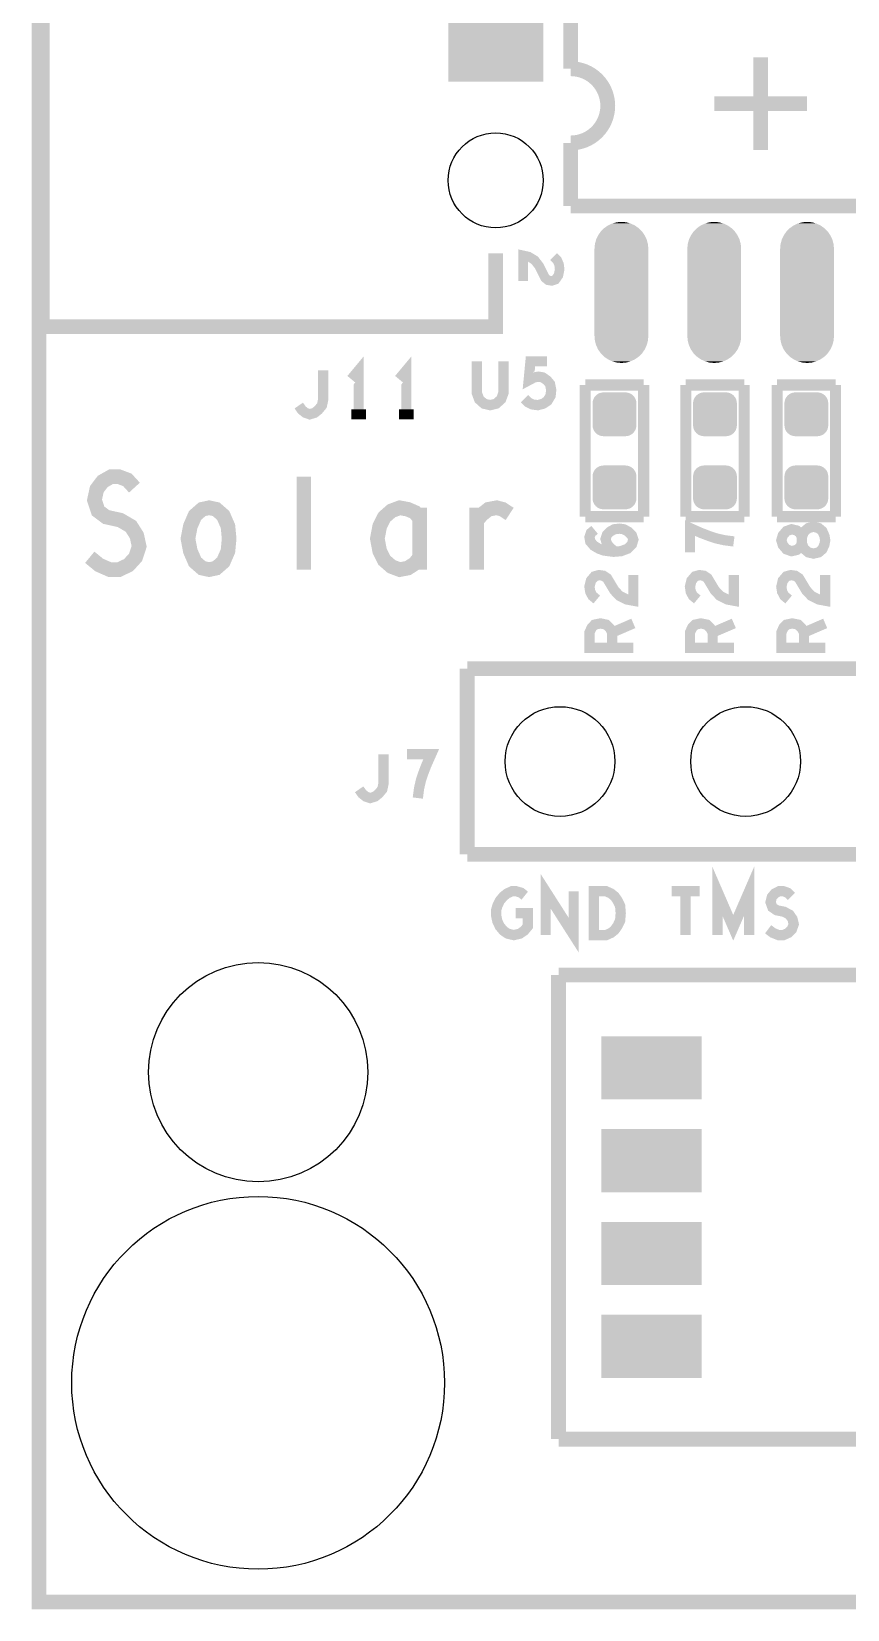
# Model space of a CAD drawing. Extents: x -0.1 to 55.1, y -0.1 to 48.1.
# Drawn here: x -0.1 to 11.06, y -0.1 to 21.49 of the extents above; entities that cross this region are included whole.
import ezdxf

# ---------------------------------------------------------------- set-up
doc = ezdxf.new("R2010")
doc.units = 0
doc.layers.get('0').update_dxf_attribs({"linetype": 'CONTINUOUS'})
doc.layers.add('MASK_TOP_ART', color=10, linetype='CONTINUOUS')
doc.layers.add('SILK_TOP_ART', color=11, linetype='CONTINUOUS')

# ---------------------------------------------------------------- blocks, each defined once
blk = doc.blocks.new('ROUND_446')
blk.add_circle((0, 0), 2.55)
blk = doc.blocks.new('ROUND_466')
blk.add_circle((0, 0), 1.5)
blk = doc.blocks.new('ROUND_445')
blk.add_circle((0, 0), 0.75)
blk = doc.blocks.new('ROUND_12')
blk.add_circle((0, 0), 0.65)
blk = doc.blocks.new('SQUARE_447')
blk.add_solid([(0.65, 0.65), (0.65, -0.65), (-0.65, 0.65), (-0.65, -0.65)])
blk = doc.blocks.new('RECTANGLE_459')
blk.add_solid([(0.6858, 0.4318), (0.6858, -0.4318), (-0.6858, 0.4318), (-0.6858, -0.4318)])
blk = doc.blocks.new('CUSTOM_461')
for points in [[(-0.282134, 0.83364), (-0.236738, 0.879034), (0.282134, 0.83364), (0.23674, 0.879034)], [(-0.236738, 0.879034), (-0.18415, 0.915858), (0.23674, 0.879034), (0.18415, 0.915858)], [(-0.18415, 0.915858), (-0.125966, 0.94299), (0.18415, 0.915858), (0.125966, 0.94299)], [(-0.125966, 0.94299), (-0.063954, 0.959606), (0.125966, 0.94299), (0.063956, 0.959606)], [(-0.063954, 0.959606), (0, 0.9652), (0.063956, 0.959606), (0, 0.9652)], [(-0.3683, 0.5969), (-0.362704, 0.660856), (0.3683, 0.5969), (0.362706, 0.660856)], [(-0.362704, 0.660856), (-0.346088, 0.722866), (0.362706, 0.660856), (0.34609, 0.722866)], [(-0.346088, 0.722866), (-0.318956, 0.78105), (0.34609, 0.722866), (0.318958, 0.78105)], [(-0.318956, 0.78105), (-0.282134, 0.83364), (0.318958, 0.78105), (0.282134, 0.83364)], [(-0.3683, -0.5969), (-0.3683, 0.5969), (0.3683, -0.5969), (0.3683, 0.5969)], [(-0.362704, -0.660854), (-0.3683, -0.5969), (0.362706, -0.660854), (0.3683, -0.5969)], [(-0.346088, -0.722866), (-0.362704, -0.660854), (0.34609, -0.722866), (0.362706, -0.660854)], [(-0.318956, -0.78105), (-0.346088, -0.722866), (0.318958, -0.78105), (0.34609, -0.722866)], [(-0.282134, -0.833638), (-0.318956, -0.78105), (0.282134, -0.833638), (0.318958, -0.78105)], [(-0.236738, -0.879034), (-0.282134, -0.833638), (0.23674, -0.879034), (0.282134, -0.833638)], [(-0.18415, -0.915856), (-0.236738, -0.879034), (0.18415, -0.915856), (0.23674, -0.879034)], [(-0.125966, -0.942988), (-0.18415, -0.915856), (0.125966, -0.942988), (0.18415, -0.915856)], [(-0.063954, -0.959604), (-0.125966, -0.942988), (0.063956, -0.959604), (0.125966, -0.942988)], [(0, -0.9652), (-0.063954, -0.959604), (0, -0.9652), (0.063956, -0.959604)]]:
    blk.add_solid(points)
blk = doc.blocks.new('CUSTOM_473')
for points in [[(-0.2885, 0.2074), (-0.2747, 0.2333), (0.2885, 0.2074), (0.2747, 0.2333)], [(-0.2747, 0.2333), (-0.256, 0.256), (0.2747, 0.2333), (0.256, 0.256)], [(-0.256, 0.256), (-0.2333, 0.2747), (0.256, 0.256), (0.2333, 0.2747)], [(-0.2333, 0.2747), (-0.2074, 0.2885), (0.2333, 0.2747), (0.2074, 0.2885)], [(-0.2074, 0.2885), (-0.1792, 0.2971), (0.2074, 0.2885), (0.1792, 0.2971)], [(-0.1792, 0.2971), (-0.15, 0.3), (0.1792, 0.2971), (0.15, 0.3)], [(-0.3, 0.15), (-0.2971, 0.1792), (0.3, 0.15), (0.2971, 0.1792)], [(-0.3, -0.15), (-0.3, 0.15), (0.3, -0.15), (0.3, 0.15)], [(-0.2971, 0.1792), (-0.2885, 0.2074), (0.2971, 0.1792), (0.2885, 0.2074)], [(-0.2971, -0.1792), (-0.3, -0.15), (0.2971, -0.1792), (0.3, -0.15)], [(-0.2885, -0.2074), (-0.2971, -0.1792), (0.2885, -0.2074), (0.2971, -0.1792)], [(-0.2747, -0.2333), (-0.2885, -0.2074), (0.2747, -0.2333), (0.2885, -0.2074)], [(-0.256, -0.256), (-0.2747, -0.2333), (0.256, -0.256), (0.2747, -0.2333)], [(-0.2333, -0.2747), (-0.256, -0.256), (0.2333, -0.2747), (0.256, -0.256)], [(-0.2074, -0.2885), (-0.2333, -0.2747), (0.2074, -0.2885), (0.2333, -0.2747)], [(-0.1792, -0.2971), (-0.2074, -0.2885), (0.1792, -0.2971), (0.2074, -0.2885)], [(-0.15, -0.3), (-0.1792, -0.2971), (0.15, -0.3), (0.1792, -0.2971)]]:
    blk.add_solid(points)

msp = doc.modelspace()

# ---------------------------------------------------------------- linework, layer by layer
at = {"layer": 'MASK_TOP_ART', "const_width": 0.2}
msp.add_lwpolyline([(11, 0), (55, 0), (55, 48), (0, 48), (0, 0), (11, 0)], dxfattribs=at)
at = {"layer": 'SILK_TOP_ART'}
for points, const_width in [([(11, 0), (55, 0), (55, 48), (0, 48), (0, 0), (11, 0)], 0.2), ([(6.25, 22.45), (6.25, 23.45), (0.05, 23.45), (0.05, 17.45), (6.25, 17.45), (6.25, 18.45)], 0.2), ([(7.275, 21.9), (7.275, 20.978)], 0.2032), ([(9.875, 19.865), (9.875, 21.135)], 0.2032), ([(9.24, 20.5), (10.51, 20.5)], 0.2032), ([(7.275, 19.1), (7.275, 19.962)], 0.2032), ([(12.475, 19.1), (7.275, 19.1)], 0.2032), ([(7.0417, 18.4083), (7.0917, 18.3583), (7.1167, 18.3), (7.125, 18.2333), (7.1083, 18.15), (7.0667, 18.0917), (7.0167, 18.075), (6.9667, 18.0833), (6.925, 18.1167), (6.8417, 18.2833), (6.7833, 18.3583), (6.7, 18.4083), (6.625, 18.425), (6.625, 18.075)], 0.13), ([(3.5559, 16.37), (3.5976, 16.31), (3.6476, 16.27), (3.7059, 16.25), (3.7726, 16.27), (3.8226, 16.31), (3.8726, 16.37), (3.8893, 16.45), (3.8893, 16.85)], 0.14), ([(4.375, 16.25), (4.375, 16.85), (4.275, 16.73)], 0.14), ([(5.0274, 16.25), (5.0274, 16.85), (4.9274, 16.73)], 0.14), ([(5.9905, 16.975), (5.9905, 16.545), (6.0238, 16.455), (6.0905, 16.395), (6.1738, 16.375), (6.2571, 16.395), (6.3238, 16.455), (6.3571, 16.545), (6.3571, 16.975)], 0.14), ([(6.6429, 16.465), (6.6929, 16.415), (6.7512, 16.385), (6.8262, 16.375), (6.9012, 16.395), (6.9595, 16.435), (7.0012, 16.505), (7.0095, 16.585), (6.9929, 16.665), (6.9512, 16.715), (6.8929, 16.755), (6.8345, 16.765), (6.7762, 16.755), (6.7012, 16.715), (6.7262, 16.975), (6.9512, 16.975)], 0.14), ([(7.475, 14.85), (7.475, 16.65)], 0.1524), ([(7.475, 16.65), (8.275, 16.65)], 0.1524), ([(8.275, 16.65), (8.275, 14.85)], 0.1524), ([(8.85, 14.85), (8.85, 16.65)], 0.1524), ([(8.85, 16.65), (9.65, 16.65)], 0.1524), ([(9.65, 16.65), (9.65, 14.85)], 0.1524), ([(10.1, 14.85), (10.1, 16.65)], 0.1524), ([(10.1, 16.65), (10.9, 16.65)], 0.1524), ([(10.9, 16.65), (10.9, 14.85)], 0.1524), ([(4.275, 16.25), (4.475, 16.25)], 0.14), ([(4.9274, 16.25), (5.1274, 16.25)], 0.14), ([(0.6964, 14.2943), (0.8251, 14.1885), (0.9699, 14.125), (1.0985, 14.125), (1.2272, 14.1885), (1.3238, 14.2943), (1.372, 14.4425), (1.3399, 14.5906), (1.2594, 14.7177), (1.1146, 14.8023), (0.9216, 14.8447), (0.809, 14.9293), (0.7607, 15.0775), (0.7929, 15.2257), (0.8733, 15.3315), (0.9859, 15.395), (1.0985, 15.395), (1.2112, 15.3527), (1.3077, 15.2468)], 0.2), ([(3.625, 14.125), (3.625, 15.395)], 0.2), ([(2.3296, 14.125), (2.2331, 14.1462), (2.1366, 14.2308), (2.0722, 14.379), (2.04, 14.5483), (2.0722, 14.7177), (2.1366, 14.8658), (2.2331, 14.9505), (2.3296, 14.9716), (2.4261, 14.9505), (2.5226, 14.8658), (2.587, 14.7177), (2.6031, 14.5483), (2.587, 14.379), (2.5226, 14.2308), (2.4261, 14.1462), (2.3296, 14.125)], 0.2), ([(5.21, 14.8235), (5.1456, 14.9082), (5.0491, 14.9505), (4.9365, 14.9716), (4.8239, 14.9293), (4.7274, 14.8447), (4.663, 14.7177), (4.6308, 14.5483), (4.663, 14.379), (4.7274, 14.252), (4.8239, 14.1673), (4.9365, 14.125), (5.0491, 14.1462), (5.1456, 14.2096), (5.21, 14.2943)], 0.2), ([(5.21, 14.125), (5.21, 14.9716)], 0.2), ([(5.9906, 14.8023), (6.071, 14.887), (6.1515, 14.9505), (6.2641, 14.9716), (6.3445, 14.9505), (6.441, 14.887)], 0.2), ([(5.9906, 14.125), (5.9906, 14.9716)], 0.2), ([(8.275, 14.85), (7.475, 14.85)], 0.1524), ([(9.65, 14.85), (8.85, 14.85)], 0.1524), ([(10.9, 14.85), (10.1, 14.85)], 0.1524), ([(7.883, 14.3691), (7.813, 14.4274), (7.773, 14.4774), (7.753, 14.5441), (7.773, 14.6024), (7.813, 14.6441), (7.873, 14.6774), (7.943, 14.6857), (8.003, 14.6774), (8.063, 14.6441), (8.113, 14.5941), (8.133, 14.5357), (8.113, 14.4691), (8.053, 14.4107), (7.963, 14.3774), (7.863, 14.3691), (7.733, 14.3857), (7.663, 14.4107), (7.593, 14.4524), (7.543, 14.5107), (7.533, 14.5691), (7.553, 14.6274), (7.603, 14.6691)], 0.14), ([(9.508, 14.5107), (9.378, 14.5274), (9.268, 14.5524), (9.168, 14.5857), (9.058, 14.6274), (8.908, 14.6941), (8.908, 14.3607)], 0.14), ([(10.758, 14.5274), (10.748, 14.5857), (10.718, 14.6524), (10.668, 14.6941), (10.598, 14.7107), (10.528, 14.6941), (10.468, 14.6441), (10.438, 14.5691), (10.438, 14.4857), (10.418, 14.4357), (10.368, 14.3941), (10.298, 14.3774), (10.228, 14.4024), (10.178, 14.4607), (10.158, 14.5274), (10.178, 14.5941), (10.228, 14.6524), (10.298, 14.6774), (10.368, 14.6607), (10.418, 14.6191), (10.438, 14.5691), (10.438, 14.4857), (10.468, 14.4107), (10.528, 14.3607), (10.598, 14.3441), (10.668, 14.3607), (10.718, 14.4024), (10.748, 14.4691), (10.758, 14.5274)], 0.14), ([(7.633, 13.7167), (7.573, 13.7667), (7.543, 13.825), (7.533, 13.8917), (7.553, 13.975), (7.603, 14.0333), (7.663, 14.05), (7.723, 14.0417), (7.773, 14.0083), (7.873, 13.8417), (7.943, 13.7667), (8.043, 13.7167), (8.133, 13.7), (8.133, 14.05)], 0.14), ([(9.008, 13.7167), (8.948, 13.7667), (8.918, 13.825), (8.908, 13.8917), (8.928, 13.975), (8.978, 14.0333), (9.038, 14.05), (9.098, 14.0417), (9.148, 14.0083), (9.248, 13.8417), (9.318, 13.7667), (9.418, 13.7167), (9.508, 13.7), (9.508, 14.05)], 0.14), ([(10.258, 13.7167), (10.198, 13.7667), (10.168, 13.825), (10.158, 13.8917), (10.178, 13.975), (10.228, 14.0333), (10.288, 14.05), (10.348, 14.0417), (10.398, 14.0083), (10.498, 13.8417), (10.568, 13.7667), (10.668, 13.7167), (10.758, 13.7), (10.758, 14.05)], 0.14), ([(8.133, 13.0559), (7.533, 13.0559), (7.533, 13.2643), (7.563, 13.3309), (7.603, 13.3726), (7.683, 13.3893), (7.763, 13.3726), (7.813, 13.3226), (7.843, 13.2643), (7.843, 13.0559)], 0.14), ([(7.843, 13.2643), (8.133, 13.3893)], 0.14), ([(9.508, 13.0559), (8.908, 13.0559), (8.908, 13.2643), (8.938, 13.3309), (8.978, 13.3726), (9.058, 13.3893), (9.138, 13.3726), (9.188, 13.3226), (9.218, 13.2643), (9.218, 13.0559)], 0.14), ([(9.218, 13.2643), (9.508, 13.3893)], 0.14), ([(10.758, 13.0559), (10.158, 13.0559), (10.158, 13.2643), (10.188, 13.3309), (10.228, 13.3726), (10.308, 13.3893), (10.388, 13.3726), (10.438, 13.3226), (10.468, 13.2643), (10.468, 13.0559)], 0.14), ([(10.468, 13.2643), (10.758, 13.3893)], 0.14), ([(16.02, 12.77), (5.86, 12.77)], 0.2032), ([(5.86, 12.77), (5.86, 10.23)], 0.2032), ([(4.3821, 11.12), (4.4238, 11.06), (4.4738, 11.02), (4.5321, 11), (4.5988, 11.02), (4.6488, 11.06), (4.6988, 11.12), (4.7155, 11.2), (4.7155, 11.6)], 0.14), ([(5.1845, 11), (5.2012, 11.13), (5.2262, 11.24), (5.2595, 11.34), (5.3012, 11.45), (5.3679, 11.6), (5.0345, 11.6)], 0.14), ([(5.86, 10.23), (16.02, 10.23)], 0.2032), ([(6.9333, 9.125), (6.9333, 9.725), (7.3167, 9.125), (7.3167, 9.725)], 0.14), ([(9.2833, 9.125), (9.2833, 9.725), (9.5, 9.225), (9.7167, 9.725), (9.7167, 9.125)], 0.14), ([(6.5226, 9.425), (6.6893, 9.425), (6.6893, 9.245), (6.6393, 9.185), (6.5809, 9.145), (6.4976, 9.125), (6.4143, 9.145), (6.3559, 9.185), (6.3059, 9.245), (6.2726, 9.315), (6.2559, 9.395), (6.2559, 9.465), (6.2726, 9.525), (6.3059, 9.595), (6.3559, 9.655), (6.4059, 9.695), (6.4726, 9.725), (6.5309, 9.725), (6.5976, 9.705), (6.6476, 9.665)], 0.14), ([(7.5941, 9.125), (7.5941, 9.725), (7.7607, 9.725), (7.8274, 9.695), (7.8774, 9.655), (7.9191, 9.595), (7.9524, 9.525), (7.9607, 9.425), (7.9524, 9.325), (7.9191, 9.255), (7.8774, 9.195), (7.8274, 9.155), (7.7607, 9.125), (7.5941, 9.125)], 0.14), ([(8.6559, 9.725), (9.0393, 9.725)], 0.14), ([(8.8476, 9.725), (8.8476, 9.125)], 0.14), ([(9.9774, 9.205), (10.0441, 9.155), (10.1191, 9.125), (10.1857, 9.125), (10.2524, 9.155), (10.3024, 9.205), (10.3274, 9.275), (10.3107, 9.345), (10.2691, 9.405), (10.1941, 9.445), (10.0941, 9.465), (10.0357, 9.505), (10.0107, 9.575), (10.0274, 9.645), (10.0691, 9.695), (10.1274, 9.725), (10.1857, 9.725), (10.2441, 9.705), (10.2941, 9.655)], 0.14), ([(7.11, 8.58), (7.11, 2.23)], 0.2032), ([(17.27, 8.58), (7.11, 8.58)], 0.2032), ([(7.11, 2.23), (17.27, 2.23)], 0.2032)]:
    msp.add_lwpolyline(points, dxfattribs=dict(at, const_width=const_width))
at = {"layer": 'SILK_TOP_ART', "const_width": 0.2032}
msp.add_lwpolyline([(7.275, 19.962, 1), (7.275, 20.978)], format="xyb", dxfattribs=at)

# ---------------------------------------------------------------- block references
at = {"layer": 'MASK_TOP_ART'}
for name, p in [('SQUARE_447', (6.25, 21.45)), ('ROUND_12', (6.25, 19.45)), ('CUSTOM_461', (7.97, 17.9175)), ('CUSTOM_461', (9.24, 17.9175)), ('CUSTOM_461', (10.51, 17.9175)), ('CUSTOM_473', (7.875, 16.25)), ('CUSTOM_473', (9.25, 16.25)), ('CUSTOM_473', (10.5, 16.25)), ('CUSTOM_473', (7.875, 15.25)), ('CUSTOM_473', (9.25, 15.25)), ('CUSTOM_473', (10.5, 15.25)), ('ROUND_445', (7.13, 11.5)), ('ROUND_445', (9.67, 11.5)), ('ROUND_466', (3, 7.25)), ('RECTANGLE_459', (8.38, 7.31)), ('RECTANGLE_459', (8.38, 6.04)), ('ROUND_446', (3, 3)), ('RECTANGLE_459', (8.38, 4.77)), ('RECTANGLE_459', (8.38, 3.5))]:
    msp.add_blockref(name, p, dxfattribs=at)

doc.saveas('drawing.dxf')
